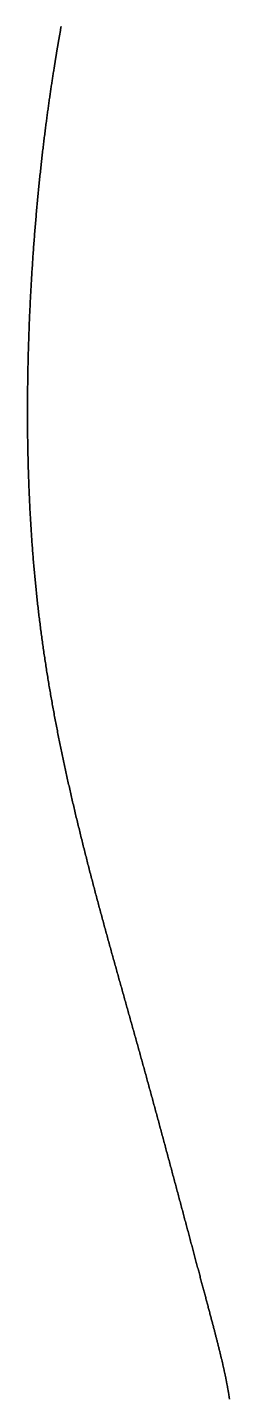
# Model space of a CAD drawing. Header units: inches. Extents: x 130170 to 284068, y 377793 to 804530.
# Drawn here: x 253782.7 to 253795.6, y 737217.3 to 737304.7 of the extents above; entities that cross this region are included whole.
import ezdxf

# ---------------------------------------------------------------- set-up
doc = ezdxf.new("R2010")
doc.units = ezdxf.units.IN
doc.header["$MEASUREMENT"] = 0
doc.layers.add('muni_il', color=7, linetype='Continuous')

msp = doc.modelspace()

# ---------------------------------------------------------------- linework, layer by layer
at = {"layer": 'muni_il'}
for points in [[(253784.874, 737304.79), (253784.865, 737304.735), (253784.855, 737304.68), (253784.845, 737304.625), (253784.835, 737304.569), (253784.826, 737304.513), (253784.816, 737304.457), (253784.806, 737304.4), (253784.796, 737304.343), (253784.786, 737304.286), (253784.776, 737304.228), (253784.766, 737304.17), (253784.755, 737304.112), (253784.745, 737304.053), (253784.735, 737303.994), (253784.725, 737303.935), (253784.714, 737303.875), (253784.704, 737303.815), (253784.694, 737303.754), (253784.684, 737303.693), (253784.673, 737303.632), (253784.663, 737303.57), (253784.652, 737303.508), (253784.641, 737303.446), (253784.631, 737303.383), (253784.62, 737303.32), (253784.61, 737303.256), (253784.599, 737303.192), (253784.588, 737303.128), (253784.577, 737303.063), (253784.567, 737302.998), (253784.556, 737302.932), (253784.545, 737302.866), (253784.534, 737302.8), (253784.523, 737302.733), (253784.512, 737302.666), (253784.501, 737302.598), (253784.49, 737302.53), (253784.479, 737302.462), (253784.468, 737302.393), (253784.457, 737302.323), (253784.446, 737302.254), (253784.435, 737302.183), (253784.423, 737302.113), (253784.412, 737302.042), (253784.401, 737301.97), (253784.39, 737301.898), (253784.378, 737301.826), (253784.367, 737301.753), (253784.356, 737301.68), (253784.344, 737301.606), (253784.333, 737301.532), (253784.321, 737301.458), (253784.31, 737301.382), (253784.299, 737301.307), (253784.287, 737301.231), (253784.276, 737301.155), (253784.264, 737301.078), (253784.252, 737301), (253784.241, 737300.923), (253784.229, 737300.844), (253784.218, 737300.766), (253784.206, 737300.687), (253784.194, 737300.607), (253784.183, 737300.527), (253784.171, 737300.446), (253784.159, 737300.365), (253784.148, 737300.284), (253784.136, 737300.202), (253784.124, 737300.12), (253784.112, 737300.037), (253784.101, 737299.953), (253784.089, 737299.87), (253784.077, 737299.785), (253784.065, 737299.701), (253784.054, 737299.615), (253784.042, 737299.53), (253784.03, 737299.444), (253784.018, 737299.357), (253784.006, 737299.27), (253783.995, 737299.182), (253783.983, 737299.094), (253783.971, 737299.006), (253783.959, 737298.917), (253783.947, 737298.827), (253783.936, 737298.737), (253783.924, 737298.647), (253783.912, 737298.556), (253783.9, 737298.465), (253783.888, 737298.373), (253783.877, 737298.28), (253783.865, 737298.188), (253783.853, 737298.094), (253783.841, 737298.001), (253783.83, 737297.907), (253783.818, 737297.812), (253783.806, 737297.717), (253783.795, 737297.621), (253783.783, 737297.525), (253783.771, 737297.429), (253783.759, 737297.332), (253783.748, 737297.234), (253783.736, 737297.137), (253783.724, 737297.038), (253783.713, 737296.939), (253783.701, 737296.84), (253783.69, 737296.74), (253783.678, 737296.64), (253783.667, 737296.54), (253783.655, 737296.439), (253783.644, 737296.337), (253783.633, 737296.235), (253783.621, 737296.133), (253783.61, 737296.03), (253783.598, 737295.927), (253783.587, 737295.823), (253783.576, 737295.719), (253783.565, 737295.615), (253783.553, 737295.51), (253783.542, 737295.404), (253783.531, 737295.298), (253783.52, 737295.192), (253783.509, 737295.085), (253783.498, 737294.978), (253783.487, 737294.871), (253783.476, 737294.763), (253783.465, 737294.655), (253783.454, 737294.546), (253783.443, 737294.437), (253783.433, 737294.327), (253783.422, 737294.217), (253783.411, 737294.107), (253783.401, 737293.996), (253783.39, 737293.885), (253783.38, 737293.774), (253783.369, 737293.662), (253783.359, 737293.55), (253783.348, 737293.437), (253783.338, 737293.324), (253783.328, 737293.211), (253783.318, 737293.097), (253783.308, 737292.983), (253783.298, 737292.869), (253783.287, 737292.754), (253783.278, 737292.639), (253783.268, 737292.524), (253783.258, 737292.408), (253783.248, 737292.292), (253783.238, 737292.175), (253783.229, 737292.059), (253783.219, 737291.942), (253783.21, 737291.824), (253783.2, 737291.707), (253783.191, 737291.588), (253783.182, 737291.47), (253783.173, 737291.352), (253783.163, 737291.233), (253783.154, 737291.114), (253783.145, 737290.994), (253783.136, 737290.874), (253783.128, 737290.754), (253783.119, 737290.634), (253783.11, 737290.513), (253783.102, 737290.393), (253783.093, 737290.271), (253783.085, 737290.15), (253783.076, 737290.028), (253783.068, 737289.907), (253783.06, 737289.785), (253783.052, 737289.662), (253783.044, 737289.54), (253783.036, 737289.417), (253783.028, 737289.294), (253783.02, 737289.171), (253783.013, 737289.047), (253783.005, 737288.924), (253782.998, 737288.8), (253782.99, 737288.676), (253782.983, 737288.552), (253782.976, 737288.427), (253782.969, 737288.303), (253782.962, 737288.178), (253782.955, 737288.053), (253782.948, 737287.928), (253782.941, 737287.803), (253782.934, 737287.677), (253782.928, 737287.552), (253782.922, 737287.426), (253782.915, 737287.3), (253782.909, 737287.174), (253782.903, 737287.048), (253782.897, 737286.922), (253782.891, 737286.795), (253782.885, 737286.669), (253782.879, 737286.542), (253782.874, 737286.416), (253782.868, 737286.289), (253782.863, 737286.162), (253782.857, 737286.035), (253782.852, 737285.908), (253782.847, 737285.781), (253782.842, 737285.654), (253782.837, 737285.527), (253782.833, 737285.399), (253782.828, 737285.272), (253782.823, 737285.144), (253782.819, 737285.017), (253782.815, 737284.889), (253782.811, 737284.762), (253782.806, 737284.634), (253782.802, 737284.507), (253782.799, 737284.379), (253782.795, 737284.251), (253782.791, 737284.124), (253782.788, 737283.996), (253782.784, 737283.868), (253782.781, 737283.74), (253782.778, 737283.613), (253782.775, 737283.485), (253782.772, 737283.357), (253782.769, 737283.23), (253782.766, 737283.102), (253782.763, 737282.974), (253782.761, 737282.847), (253782.759, 737282.719), (253782.756, 737282.592), (253782.754, 737282.464), (253782.752, 737282.337), (253782.75, 737282.209), (253782.748, 737282.082), (253782.747, 737281.955), (253782.745, 737281.827), (253782.744, 737281.7), (253782.742, 737281.573), (253782.741, 737281.446), (253782.74, 737281.319), (253782.739, 737281.193), (253782.738, 737281.066), (253782.738, 737280.939), (253782.737, 737280.813), (253782.736, 737280.686), (253782.736, 737280.56), (253782.736, 737280.434), (253782.736, 737280.307), (253782.736, 737280.181), (253782.736, 737280.056), (253782.736, 737279.93), (253782.736, 737279.804), (253782.737, 737279.679), (253782.737, 737279.553), (253782.738, 737279.428), (253782.739, 737279.303), (253782.74, 737279.178), (253782.741, 737279.053), (253782.742, 737278.928), (253782.743, 737278.804), (253782.745, 737278.679), (253782.746, 737278.555), (253782.748, 737278.431), (253782.75, 737278.307), (253782.752, 737278.183), (253782.754, 737278.06), (253782.756, 737277.936), (253782.758, 737277.813), (253782.761, 737277.69), (253782.763, 737277.567), (253782.766, 737277.444), (253782.769, 737277.322), (253782.771, 737277.199), (253782.774, 737277.077), (253782.778, 737276.955), (253782.781, 737276.833), (253782.784, 737276.712), (253782.788, 737276.59), (253782.791, 737276.469), (253782.795, 737276.348), (253782.799, 737276.227), (253782.803, 737276.106), (253782.806, 737275.986), (253782.811, 737275.865), (253782.815, 737275.745), (253782.819, 737275.625), (253782.824, 737275.506), (253782.829, 737275.386), (253782.833, 737275.267), (253782.838, 737275.148), (253782.843, 737275.029), (253782.848, 737274.911), (253782.853, 737274.792), (253782.859, 737274.674), (253782.864, 737274.556), (253782.87, 737274.438), (253782.875, 737274.32), (253782.881, 737274.203), (253782.887, 737274.086), (253782.893, 737273.969), (253782.899, 737273.852), (253782.906, 737273.736), (253782.912, 737273.619), (253782.918, 737273.503), (253782.925, 737273.387), (253782.932, 737273.272), (253782.938, 737273.156), (253782.945, 737273.041), (253782.952, 737272.926), (253782.96, 737272.811), (253782.967, 737272.696), (253782.974, 737272.582), (253782.982, 737272.468), (253782.989, 737272.354), (253782.997, 737272.24), (253783.005, 737272.127), (253783.013, 737272.013), (253783.021, 737271.9), (253783.029, 737271.787), (253783.037, 737271.675), (253783.045, 737271.562), (253783.054, 737271.45), (253783.062, 737271.338), (253783.071, 737271.226), (253783.08, 737271.114), (253783.089, 737271.003), (253783.098, 737270.892), (253783.107, 737270.781), (253783.116, 737270.67), (253783.126, 737270.559), (253783.135, 737270.449), (253783.145, 737270.338), (253783.154, 737270.228), (253783.164, 737270.118), (253783.174, 737270.009), (253783.184, 737269.899), (253783.194, 737269.79), (253783.204, 737269.681), (253783.214, 737269.572), (253783.225, 737269.463), (253783.235, 737269.355), (253783.246, 737269.246), (253783.257, 737269.138), (253783.267, 737269.03), (253783.278, 737268.922), (253783.289, 737268.815), (253783.3, 737268.707), (253783.312, 737268.6), (253783.323, 737268.492), (253783.334, 737268.386), (253783.346, 737268.279), (253783.358, 737268.172), (253783.37, 737268.066), (253783.381, 737267.959), (253783.393, 737267.853), (253783.405, 737267.747), (253783.418, 737267.641), (253783.43, 737267.535), (253783.442, 737267.43), (253783.455, 737267.324), (253783.467, 737267.219), (253783.48, 737267.114), (253783.493, 737267.009), (253783.506, 737266.904), (253783.519, 737266.799), (253783.532, 737266.695), (253783.545, 737266.59), (253783.558, 737266.486), (253783.572, 737266.382), (253783.585, 737266.278), (253783.599, 737266.174), (253783.612, 737266.07), (253783.626, 737265.966), (253783.64, 737265.862), (253783.654, 737265.759), (253783.668, 737265.656), (253783.683, 737265.552), (253783.697, 737265.449), (253783.711, 737265.346), (253783.726, 737265.243), (253783.74, 737265.14), (253783.755, 737265.037), (253783.77, 737264.935), (253783.785, 737264.832), (253783.8, 737264.73), (253783.815, 737264.627), (253783.83, 737264.525), (253783.845, 737264.423), (253783.861, 737264.32), (253783.876, 737264.218), (253783.892, 737264.116), (253783.908, 737264.014), (253783.923, 737263.912), (253783.939, 737263.811), (253783.955, 737263.709), (253783.972, 737263.607), (253783.988, 737263.506), (253784.004, 737263.404), (253784.02, 737263.303), (253784.037, 737263.201), (253784.054, 737263.1), (253784.07, 737262.998), (253784.087, 737262.897), (253784.104, 737262.796), (253784.121, 737262.695), (253784.138, 737262.594), (253784.155, 737262.492), (253784.172, 737262.391), (253784.19, 737262.29), (253784.207, 737262.189), (253784.225, 737262.089), (253784.242, 737261.988), (253784.26, 737261.887), (253784.278, 737261.786), (253784.296, 737261.685), (253784.314, 737261.584), (253784.332, 737261.484), (253784.351, 737261.383), (253784.369, 737261.282), (253784.387, 737261.182), (253784.406, 737261.081), (253784.424, 737260.98), (253784.443, 737260.879), (253784.462, 737260.779), (253784.481, 737260.678), (253784.5, 737260.578), (253784.519, 737260.477), (253784.538, 737260.377), (253784.557, 737260.276), (253784.577, 737260.176), (253784.596, 737260.075), (253784.616, 737259.975), (253784.635, 737259.874), (253784.655, 737259.773), (253784.675, 737259.673), (253784.695, 737259.573), (253784.715, 737259.472), (253784.735, 737259.372), (253784.755, 737259.271), (253784.775, 737259.171), (253784.796, 737259.07), (253784.816, 737258.97), (253784.837, 737258.869), (253784.857, 737258.769), (253784.878, 737258.668), (253784.899, 737258.568), (253784.92, 737258.467), (253784.941, 737258.367), (253784.962, 737258.266), (253784.983, 737258.166), (253785.004, 737258.065), (253785.025, 737257.965), (253785.047, 737257.864), (253785.068, 737257.764), (253785.09, 737257.663), (253785.111, 737257.563), (253785.133, 737257.462), (253785.155, 737257.362), (253785.177, 737257.261), (253785.199, 737257.161), (253785.221, 737257.06), (253785.243, 737256.96), (253785.265, 737256.859), (253785.287, 737256.759), (253785.31, 737256.658), (253785.332, 737256.558), (253785.355, 737256.457), (253785.377, 737256.357), (253785.4, 737256.256), (253785.423, 737256.156), (253785.445, 737256.055), (253785.468, 737255.955), (253785.491, 737255.854), (253785.514, 737255.754), (253785.537, 737255.653), (253785.56, 737255.553), (253785.584, 737255.452), (253785.607, 737255.352), (253785.63, 737255.251), (253785.654, 737255.151), (253785.677, 737255.05), (253785.701, 737254.95), (253785.724, 737254.85), (253785.748, 737254.749), (253785.772, 737254.649), (253785.796, 737254.548), (253785.82, 737254.448), (253785.843, 737254.348), (253785.867, 737254.248), (253785.891, 737254.147), (253785.916, 737254.047), (253785.94, 737253.947), (253785.964, 737253.847), (253785.988, 737253.747), (253786.013, 737253.647), (253786.037, 737253.546), (253786.061, 737253.446), (253786.086, 737253.346), (253786.11, 737253.246), (253786.135, 737253.146), (253786.16, 737253.046), (253786.184, 737252.947), (253786.209, 737252.847), (253786.234, 737252.747), (253786.259, 737252.647), (253786.284, 737252.548), (253786.308, 737252.448), (253786.333, 737252.348), (253786.358, 737252.249), (253786.383, 737252.149), (253786.408, 737252.05), (253786.434, 737251.95), (253786.459, 737251.851), (253786.484, 737251.752), (253786.509, 737251.652), (253786.535, 737251.553), (253786.56, 737251.454), (253786.585, 737251.355), (253786.611, 737251.256), (253786.636, 737251.157), (253786.662, 737251.058), (253786.687, 737250.959), (253786.712, 737250.861), (253786.738, 737250.762), (253786.764, 737250.664), (253786.789, 737250.565), (253786.815, 737250.466), (253786.84, 737250.368), (253786.866, 737250.27), (253786.892, 737250.172), (253786.918, 737250.074), (253786.943, 737249.975), (253786.969, 737249.877), (253786.995, 737249.78), (253787.021, 737249.682), (253787.046, 737249.584), (253787.072, 737249.486), (253787.098, 737249.389), (253787.124, 737249.291), (253787.15, 737249.194), (253787.176, 737249.097), (253787.202, 737249), (253787.228, 737248.902), (253787.254, 737248.805), (253787.28, 737248.708), (253787.306, 737248.612), (253787.332, 737248.515), (253787.357, 737248.418), (253787.384, 737248.322), (253787.409, 737248.225), (253787.436, 737248.129), (253787.462, 737248.033), (253787.488, 737247.936), (253787.514, 737247.84), (253787.54, 737247.744), (253787.566, 737247.648), (253787.592, 737247.553), (253787.618, 737247.457), (253787.644, 737247.361), (253787.67, 737247.266), (253787.696, 737247.17), (253787.722, 737247.075), (253787.748, 737246.98), (253787.774, 737246.885), (253787.8, 737246.79), (253787.826, 737246.695), (253787.852, 737246.6), (253787.878, 737246.506), (253787.904, 737246.411), (253787.93, 737246.316), (253787.956, 737246.222), (253787.982, 737246.128), (253788.008, 737246.033), (253788.034, 737245.939), (253788.06, 737245.845), (253788.086, 737245.751), (253788.112, 737245.658), (253788.138, 737245.564), (253788.164, 737245.47), (253788.19, 737245.376), (253788.216, 737245.283), (253788.242, 737245.19), (253788.268, 737245.096), (253788.294, 737245.003), (253788.32, 737244.91), (253788.346, 737244.817), (253788.372, 737244.724), (253788.398, 737244.631), (253788.423, 737244.538), (253788.449, 737244.446), (253788.475, 737244.353), (253788.501, 737244.261), (253788.527, 737244.168), (253788.553, 737244.076), (253788.578, 737243.983), (253788.604, 737243.891), (253788.63, 737243.799), (253788.656, 737243.707), (253788.681, 737243.615), (253788.707, 737243.523), (253788.733, 737243.431), (253788.758, 737243.339), (253788.784, 737243.247), (253788.81, 737243.156), (253788.835, 737243.064), (253788.861, 737242.972), (253788.887, 737242.881), (253788.912, 737242.789), (253788.938, 737242.698), (253788.963, 737242.607), (253788.989, 737242.515), (253789.015, 737242.424), (253789.04, 737242.333), (253789.066, 737242.241), (253789.091, 737242.15), (253789.117, 737242.059), (253789.142, 737241.968), (253789.168, 737241.877), (253789.193, 737241.786), (253789.219, 737241.695), (253789.244, 737241.604), (253789.27, 737241.513), (253789.295, 737241.422), (253789.32, 737241.331), (253789.346, 737241.24), (253789.371, 737241.149), (253789.396, 737241.058), (253789.422, 737240.968), (253789.447, 737240.877), (253789.473, 737240.786), (253789.498, 737240.695), (253789.523, 737240.604), (253789.549, 737240.513), (253789.574, 737240.423), (253789.599, 737240.332), (253789.625, 737240.241), (253789.65, 737240.15), (253789.675, 737240.059), (253789.7, 737239.968), (253789.726, 737239.877), (253789.751, 737239.787), (253789.776, 737239.696), (253789.801, 737239.605), (253789.827, 737239.514), (253789.852, 737239.423), (253789.877, 737239.332), (253789.902, 737239.241), (253789.927, 737239.15), (253789.953, 737239.059), (253789.978, 737238.968), (253790.003, 737238.877), (253790.028, 737238.786), (253790.053, 737238.694), (253790.079, 737238.603), (253790.104, 737238.512), (253790.129, 737238.42), (253790.154, 737238.329), (253790.179, 737238.238), (253790.204, 737238.146), (253790.23, 737238.055), (253790.255, 737237.963), (253790.28, 737237.872), (253790.305, 737237.78), (253790.33, 737237.688), (253790.355, 737237.597), (253790.381, 737237.505), (253790.406, 737237.413), (253790.431, 737237.321), (253790.456, 737237.229), (253790.481, 737237.137), (253790.506, 737237.045), (253790.532, 737236.953), (253790.557, 737236.861), (253790.582, 737236.769), (253790.607, 737236.676), (253790.632, 737236.584), (253790.658, 737236.492), (253790.683, 737236.399), (253790.708, 737236.307), (253790.733, 737236.214), (253790.758, 737236.121), (253790.783, 737236.029), (253790.809, 737235.936), (253790.834, 737235.843), (253790.859, 737235.75), (253790.884, 737235.657), (253790.909, 737235.564), (253790.935, 737235.471), (253790.96, 737235.378), (253790.985, 737235.285), (253791.01, 737235.192), (253791.035, 737235.099), (253791.061, 737235.005), (253791.086, 737234.912), (253791.111, 737234.819), (253791.136, 737234.725), (253791.161, 737234.632), (253791.187, 737234.538), (253791.212, 737234.445), (253791.237, 737234.351), (253791.262, 737234.257), (253791.287, 737234.164), (253791.313, 737234.07), (253791.338, 737233.976), (253791.363, 737233.882), (253791.388, 737233.788), (253791.414, 737233.694), (253791.439, 737233.601), (253791.464, 737233.507), (253791.489, 737233.413), (253791.515, 737233.319), (253791.54, 737233.225), (253791.565, 737233.131), (253791.59, 737233.037), (253791.615, 737232.943), (253791.641, 737232.849), (253791.666, 737232.755), (253791.691, 737232.66), (253791.716, 737232.567), (253791.741, 737232.472), (253791.766, 737232.378), (253791.791, 737232.284), (253791.817, 737232.19), (253791.842, 737232.096), (253791.867, 737232.002), (253791.892, 737231.909), (253791.917, 737231.815), (253791.942, 737231.721), (253791.967, 737231.627), (253791.992, 737231.533), (253792.017, 737231.439), (253792.042, 737231.345), (253792.067, 737231.252), (253792.092, 737231.158), (253792.117, 737231.065), (253792.142, 737230.971), (253792.167, 737230.878), (253792.192, 737230.784), (253792.217, 737230.691), (253792.242, 737230.598), (253792.267, 737230.505), (253792.291, 737230.412), (253792.316, 737230.319), (253792.341, 737230.226), (253792.366, 737230.133), (253792.39, 737230.041), (253792.415, 737229.948), (253792.44, 737229.856), (253792.464, 737229.763), (253792.489, 737229.671), (253792.513, 737229.579), (253792.538, 737229.487), (253792.562, 737229.396), (253792.587, 737229.304), (253792.611, 737229.213), (253792.635, 737229.121), (253792.66, 737229.03), (253792.684, 737228.939), (253792.708, 737228.848), (253792.732, 737228.758), (253792.756, 737228.667), (253792.781, 737228.577), (253792.805, 737228.487), (253792.828, 737228.397), (253792.852, 737228.307), (253792.876, 737228.217), (253792.9, 737228.128), (253792.924, 737228.039), (253792.948, 737227.95), (253792.971, 737227.861), (253792.995, 737227.773), (253793.018, 737227.685), (253793.042, 737227.597), (253793.065, 737227.509), (253793.089, 737227.422), (253793.112, 737227.334), (253793.135, 737227.247), (253793.158, 737227.161), (253793.181, 737227.074), (253793.204, 737226.988), (253793.227, 737226.902), (253793.25, 737226.816), (253793.273, 737226.731), (253793.296, 737226.646), (253793.318, 737226.561), (253793.341, 737226.476), (253793.363, 737226.392), (253793.386, 737226.308), (253793.408, 737226.225), (253793.43, 737226.141), (253793.452, 737226.058), (253793.474, 737225.976), (253793.496, 737225.893), (253793.518, 737225.811), (253793.54, 737225.729), (253793.562, 737225.648), (253793.584, 737225.567), (253793.605, 737225.486), (253793.627, 737225.406), (253793.648, 737225.326), (253793.669, 737225.246), (253793.69, 737225.167), (253793.711, 737225.088), (253793.732, 737225.009), (253793.753, 737224.931), (253793.774, 737224.853), (253793.795, 737224.776), (253793.815, 737224.699), (253793.836, 737224.622), (253793.856, 737224.546), (253793.876, 737224.47), (253793.896, 737224.394), (253793.917, 737224.319), (253793.936, 737224.244), (253793.956, 737224.17), (253793.976, 737224.096), (253793.996, 737224.022), (253794.015, 737223.949), (253794.035, 737223.876), (253794.054, 737223.804), (253794.073, 737223.731), (253794.092, 737223.66), (253794.111, 737223.589), (253794.13, 737223.518), (253794.148, 737223.447), (253794.167, 737223.377), (253794.185, 737223.308), (253794.204, 737223.239), (253794.222, 737223.17), (253794.24, 737223.101), (253794.258, 737223.033), (253794.276, 737222.966), (253794.294, 737222.899), (253794.311, 737222.832), (253794.329, 737222.766), (253794.346, 737222.7), (253794.364, 737222.635), (253794.381, 737222.569), (253794.398, 737222.505), (253794.415, 737222.441), (253794.431, 737222.377), (253794.448, 737222.314), (253794.465, 737222.251), (253794.481, 737222.188), (253794.497, 737222.126), (253794.513, 737222.064), (253794.529, 737222.003), (253794.545, 737221.942), (253794.561, 737221.882), (253794.577, 737221.822), (253794.592, 737221.762), (253794.607, 737221.703), (253794.623, 737221.644), (253794.638, 737221.585), (253794.653, 737221.527), (253794.668, 737221.47), (253794.683, 737221.412), (253794.697, 737221.356), (253794.712, 737221.299), (253794.726, 737221.243), (253794.74, 737221.188), (253794.754, 737221.132), (253794.769, 737221.077), (253794.782, 737221.023), (253794.796, 737220.969), (253794.81, 737220.915), (253794.823, 737220.862), (253794.837, 737220.809), (253794.85, 737220.756), (253794.863, 737220.704), (253794.876, 737220.652), (253794.889, 737220.601), (253794.902, 737220.549), (253794.914, 737220.499), (253794.927, 737220.448), (253794.939, 737220.398), (253794.952, 737220.348), (253794.964, 737220.299), (253794.976, 737220.25), (253794.988, 737220.201), (253795, 737220.153), (253795.011, 737220.105), (253795.023, 737220.057), (253795.034, 737220.009), (253795.046, 737219.962), (253795.057, 737219.915), (253795.068, 737219.869), (253795.079, 737219.823), (253795.09, 737219.777), (253795.101, 737219.731), (253795.111, 737219.686), (253795.122, 737219.641), (253795.132, 737219.596), (253795.143, 737219.551), (253795.153, 737219.507), (253795.163, 737219.463), (253795.173, 737219.42), (253795.183, 737219.376), (253795.193, 737219.333), (253795.202, 737219.29), (253795.212, 737219.247), (253795.222, 737219.205), (253795.231, 737219.162), (253795.24, 737219.12), (253795.249, 737219.079), (253795.258, 737219.037), (253795.267, 737218.996), (253795.276, 737218.954), (253795.285, 737218.913), (253795.294, 737218.873), (253795.302, 737218.832), (253795.311, 737218.792), (253795.319, 737218.751), (253795.328, 737218.711), (253795.336, 737218.671), (253795.344, 737218.632), (253795.352, 737218.592), (253795.36, 737218.552), (253795.368, 737218.513), (253795.376, 737218.474), (253795.384, 737218.435), (253795.391, 737218.396), (253795.399, 737218.357), (253795.406, 737218.318), (253795.414, 737218.28), (253795.421, 737218.241), (253795.428, 737218.203), (253795.436, 737218.165), (253795.443, 737218.126), (253795.45, 737218.088), (253795.457, 737218.05), (253795.464, 737218.012), (253795.47, 737217.974), (253795.477, 737217.936), (253795.484, 737217.898), (253795.49, 737217.86), (253795.497, 737217.822), (253795.503, 737217.784), (253795.51, 737217.747), (253795.516, 737217.709), (253795.522, 737217.671), (253795.529, 737217.633), (253795.535, 737217.596), (253795.541, 737217.558), (253795.547, 737217.52), (253795.553, 737217.482), (253795.559, 737217.444), (253795.565, 737217.406), (253795.571, 737217.368), (253795.577, 737217.33), (253795.583, 737217.292), (253795.588, 737217.254)], [(253795.588, 737217.254), (253795.583, 737217.292), (253795.577, 737217.33), (253795.571, 737217.368), (253795.565, 737217.406), (253795.559, 737217.444), (253795.553, 737217.482), (253795.547, 737217.52), (253795.541, 737217.558), (253795.535, 737217.596), (253795.529, 737217.633), (253795.522, 737217.671), (253795.516, 737217.709), (253795.51, 737217.747), (253795.503, 737217.784), (253795.497, 737217.822), (253795.49, 737217.86), (253795.484, 737217.898), (253795.477, 737217.936), (253795.47, 737217.974), (253795.464, 737218.012), (253795.457, 737218.05), (253795.45, 737218.088), (253795.443, 737218.126), (253795.436, 737218.165), (253795.428, 737218.203), (253795.421, 737218.241), (253795.414, 737218.28), (253795.406, 737218.318), (253795.399, 737218.357), (253795.391, 737218.396), (253795.384, 737218.435), (253795.376, 737218.474), (253795.368, 737218.513), (253795.36, 737218.552), (253795.352, 737218.592), (253795.344, 737218.632), (253795.336, 737218.671), (253795.328, 737218.711), (253795.319, 737218.751), (253795.311, 737218.792), (253795.302, 737218.832), (253795.294, 737218.873), (253795.285, 737218.913), (253795.276, 737218.954), (253795.267, 737218.996), (253795.258, 737219.037), (253795.249, 737219.079), (253795.24, 737219.12), (253795.231, 737219.162), (253795.222, 737219.205), (253795.212, 737219.247), (253795.202, 737219.29), (253795.193, 737219.333), (253795.183, 737219.376), (253795.173, 737219.42), (253795.163, 737219.463), (253795.153, 737219.507), (253795.143, 737219.551), (253795.132, 737219.596), (253795.122, 737219.641), (253795.111, 737219.686), (253795.101, 737219.731), (253795.09, 737219.777), (253795.079, 737219.823), (253795.068, 737219.869), (253795.057, 737219.915), (253795.046, 737219.962), (253795.034, 737220.009), (253795.023, 737220.057), (253795.011, 737220.105), (253795, 737220.153), (253794.988, 737220.201), (253794.976, 737220.25), (253794.964, 737220.299), (253794.952, 737220.348), (253794.939, 737220.398), (253794.927, 737220.448), (253794.914, 737220.499), (253794.902, 737220.549), (253794.889, 737220.601), (253794.876, 737220.652), (253794.863, 737220.704), (253794.85, 737220.756), (253794.837, 737220.809), (253794.823, 737220.862), (253794.81, 737220.915), (253794.796, 737220.969), (253794.782, 737221.023), (253794.769, 737221.077), (253794.754, 737221.132), (253794.74, 737221.188), (253794.726, 737221.243), (253794.712, 737221.299), (253794.697, 737221.356), (253794.683, 737221.412), (253794.668, 737221.47), (253794.653, 737221.527), (253794.638, 737221.585), (253794.623, 737221.644), (253794.607, 737221.703), (253794.592, 737221.762), (253794.577, 737221.822), (253794.561, 737221.882), (253794.545, 737221.942), (253794.529, 737222.003), (253794.513, 737222.064), (253794.497, 737222.126), (253794.481, 737222.188), (253794.465, 737222.251), (253794.448, 737222.314), (253794.431, 737222.377), (253794.415, 737222.441), (253794.398, 737222.505), (253794.381, 737222.569), (253794.364, 737222.635), (253794.346, 737222.7), (253794.329, 737222.766), (253794.311, 737222.832), (253794.294, 737222.899), (253794.276, 737222.966), (253794.258, 737223.033), (253794.24, 737223.101), (253794.222, 737223.17), (253794.204, 737223.239), (253794.185, 737223.308), (253794.167, 737223.377), (253794.148, 737223.447), (253794.13, 737223.518), (253794.111, 737223.589), (253794.092, 737223.66), (253794.073, 737223.731), (253794.054, 737223.804), (253794.035, 737223.876), (253794.015, 737223.949), (253793.996, 737224.022), (253793.976, 737224.096), (253793.956, 737224.17), (253793.936, 737224.244), (253793.917, 737224.319), (253793.896, 737224.394), (253793.876, 737224.47), (253793.856, 737224.546), (253793.836, 737224.622), (253793.815, 737224.699), (253793.795, 737224.776), (253793.774, 737224.853), (253793.753, 737224.931), (253793.732, 737225.009), (253793.711, 737225.088), (253793.69, 737225.167), (253793.669, 737225.246), (253793.648, 737225.326), (253793.627, 737225.406), (253793.605, 737225.486), (253793.584, 737225.567), (253793.562, 737225.648), (253793.54, 737225.729), (253793.518, 737225.811), (253793.496, 737225.893), (253793.474, 737225.976), (253793.452, 737226.058), (253793.43, 737226.141), (253793.408, 737226.225), (253793.386, 737226.308), (253793.363, 737226.392), (253793.341, 737226.476), (253793.318, 737226.561), (253793.296, 737226.646), (253793.273, 737226.731), (253793.25, 737226.816), (253793.227, 737226.902), (253793.204, 737226.988), (253793.181, 737227.074), (253793.158, 737227.161), (253793.135, 737227.247), (253793.112, 737227.334), (253793.089, 737227.422), (253793.065, 737227.509), (253793.042, 737227.597), (253793.018, 737227.685), (253792.995, 737227.773), (253792.971, 737227.861), (253792.948, 737227.95), (253792.924, 737228.039), (253792.9, 737228.128), (253792.876, 737228.217), (253792.852, 737228.307), (253792.828, 737228.397), (253792.805, 737228.487), (253792.781, 737228.577), (253792.756, 737228.667), (253792.732, 737228.758), (253792.708, 737228.848), (253792.684, 737228.939), (253792.66, 737229.03), (253792.635, 737229.121), (253792.611, 737229.213), (253792.587, 737229.304), (253792.562, 737229.396), (253792.538, 737229.487), (253792.513, 737229.579), (253792.489, 737229.671), (253792.464, 737229.763), (253792.44, 737229.856), (253792.415, 737229.948), (253792.39, 737230.041), (253792.366, 737230.133), (253792.341, 737230.226), (253792.316, 737230.319), (253792.291, 737230.412), (253792.267, 737230.505), (253792.242, 737230.598), (253792.217, 737230.691), (253792.192, 737230.784), (253792.167, 737230.878), (253792.142, 737230.971), (253792.117, 737231.065), (253792.092, 737231.158), (253792.067, 737231.252), (253792.042, 737231.345), (253792.017, 737231.439), (253791.992, 737231.533), (253791.967, 737231.627), (253791.942, 737231.721), (253791.917, 737231.815), (253791.892, 737231.909), (253791.867, 737232.002), (253791.842, 737232.096), (253791.817, 737232.19), (253791.791, 737232.284), (253791.766, 737232.378), (253791.741, 737232.472), (253791.716, 737232.567), (253791.691, 737232.66), (253791.666, 737232.755), (253791.641, 737232.849), (253791.615, 737232.943), (253791.59, 737233.037), (253791.565, 737233.131), (253791.54, 737233.225), (253791.515, 737233.319), (253791.489, 737233.413), (253791.464, 737233.507), (253791.439, 737233.601), (253791.414, 737233.694), (253791.388, 737233.788), (253791.363, 737233.882), (253791.338, 737233.976), (253791.313, 737234.07), (253791.287, 737234.164), (253791.262, 737234.257), (253791.237, 737234.351), (253791.212, 737234.445), (253791.187, 737234.538), (253791.161, 737234.632), (253791.136, 737234.725), (253791.111, 737234.819), (253791.086, 737234.912), (253791.061, 737235.005), (253791.035, 737235.099), (253791.01, 737235.192), (253790.985, 737235.285), (253790.96, 737235.378), (253790.935, 737235.471), (253790.909, 737235.564), (253790.884, 737235.657), (253790.859, 737235.75), (253790.834, 737235.843), (253790.809, 737235.936), (253790.783, 737236.029), (253790.758, 737236.121), (253790.733, 737236.214), (253790.708, 737236.307), (253790.683, 737236.399), (253790.658, 737236.492), (253790.632, 737236.584), (253790.607, 737236.676), (253790.582, 737236.769), (253790.557, 737236.861), (253790.532, 737236.953), (253790.506, 737237.045), (253790.481, 737237.137), (253790.456, 737237.229), (253790.431, 737237.321), (253790.406, 737237.413), (253790.381, 737237.505), (253790.355, 737237.597), (253790.33, 737237.688), (253790.305, 737237.78), (253790.28, 737237.872), (253790.255, 737237.963), (253790.23, 737238.055), (253790.204, 737238.146), (253790.179, 737238.238), (253790.154, 737238.329), (253790.129, 737238.42), (253790.104, 737238.512), (253790.079, 737238.603), (253790.053, 737238.694), (253790.028, 737238.786), (253790.003, 737238.877), (253789.978, 737238.968), (253789.953, 737239.059), (253789.927, 737239.15), (253789.902, 737239.241), (253789.877, 737239.332), (253789.852, 737239.423), (253789.827, 737239.514), (253789.801, 737239.605), (253789.776, 737239.696), (253789.751, 737239.787), (253789.726, 737239.877), (253789.7, 737239.968), (253789.675, 737240.059), (253789.65, 737240.15), (253789.625, 737240.241), (253789.599, 737240.332), (253789.574, 737240.423), (253789.549, 737240.513), (253789.523, 737240.604), (253789.498, 737240.695), (253789.473, 737240.786), (253789.447, 737240.877), (253789.422, 737240.968), (253789.396, 737241.058), (253789.371, 737241.149), (253789.346, 737241.24), (253789.32, 737241.331), (253789.295, 737241.422), (253789.27, 737241.513), (253789.244, 737241.604), (253789.219, 737241.695), (253789.193, 737241.786), (253789.168, 737241.877), (253789.142, 737241.968), (253789.117, 737242.059), (253789.091, 737242.15), (253789.066, 737242.241), (253789.04, 737242.333), (253789.015, 737242.424), (253788.989, 737242.515), (253788.963, 737242.607), (253788.938, 737242.698), (253788.912, 737242.789), (253788.887, 737242.881), (253788.861, 737242.972), (253788.835, 737243.064), (253788.81, 737243.156), (253788.784, 737243.247), (253788.758, 737243.339), (253788.733, 737243.431), (253788.707, 737243.523), (253788.681, 737243.615), (253788.656, 737243.707), (253788.63, 737243.799), (253788.604, 737243.891), (253788.578, 737243.983), (253788.553, 737244.076), (253788.527, 737244.168), (253788.501, 737244.261), (253788.475, 737244.353), (253788.449, 737244.446), (253788.423, 737244.538), (253788.398, 737244.631), (253788.372, 737244.724), (253788.346, 737244.817), (253788.32, 737244.91), (253788.294, 737245.003), (253788.268, 737245.096), (253788.242, 737245.19), (253788.216, 737245.283), (253788.19, 737245.376), (253788.164, 737245.47), (253788.138, 737245.564), (253788.112, 737245.658), (253788.086, 737245.751), (253788.06, 737245.845), (253788.034, 737245.939), (253788.008, 737246.033), (253787.982, 737246.128), (253787.956, 737246.222), (253787.93, 737246.316), (253787.904, 737246.411), (253787.878, 737246.506), (253787.852, 737246.6), (253787.826, 737246.695), (253787.8, 737246.79), (253787.774, 737246.885), (253787.748, 737246.98), (253787.722, 737247.075), (253787.696, 737247.17), (253787.67, 737247.266), (253787.644, 737247.361), (253787.618, 737247.457), (253787.592, 737247.553), (253787.566, 737247.648), (253787.54, 737247.744), (253787.514, 737247.84), (253787.488, 737247.936), (253787.462, 737248.033), (253787.436, 737248.129), (253787.409, 737248.225), (253787.384, 737248.322), (253787.357, 737248.418), (253787.332, 737248.515), (253787.306, 737248.612), (253787.28, 737248.708), (253787.254, 737248.805), (253787.228, 737248.902), (253787.202, 737249), (253787.176, 737249.097), (253787.15, 737249.194), (253787.124, 737249.291), (253787.098, 737249.389), (253787.072, 737249.486), (253787.046, 737249.584), (253787.021, 737249.682), (253786.995, 737249.78), (253786.969, 737249.877), (253786.943, 737249.975), (253786.918, 737250.074), (253786.892, 737250.172), (253786.866, 737250.27), (253786.84, 737250.368), (253786.815, 737250.466), (253786.789, 737250.565), (253786.764, 737250.664), (253786.738, 737250.762), (253786.712, 737250.861), (253786.687, 737250.959), (253786.662, 737251.058), (253786.636, 737251.157), (253786.611, 737251.256), (253786.585, 737251.355), (253786.56, 737251.454), (253786.535, 737251.553), (253786.509, 737251.652), (253786.484, 737251.752), (253786.459, 737251.851), (253786.434, 737251.95), (253786.408, 737252.05), (253786.383, 737252.149), (253786.358, 737252.249), (253786.333, 737252.348), (253786.308, 737252.448), (253786.284, 737252.548), (253786.259, 737252.647), (253786.234, 737252.747), (253786.209, 737252.847), (253786.184, 737252.947), (253786.16, 737253.046), (253786.135, 737253.146), (253786.11, 737253.246), (253786.086, 737253.346), (253786.061, 737253.446), (253786.037, 737253.546), (253786.013, 737253.647), (253785.988, 737253.747), (253785.964, 737253.847), (253785.94, 737253.947), (253785.916, 737254.047), (253785.891, 737254.147), (253785.867, 737254.248), (253785.843, 737254.348), (253785.82, 737254.448), (253785.796, 737254.548), (253785.772, 737254.649), (253785.748, 737254.749), (253785.724, 737254.85), (253785.701, 737254.95), (253785.677, 737255.05), (253785.654, 737255.151), (253785.63, 737255.251), (253785.607, 737255.352), (253785.584, 737255.452), (253785.56, 737255.553), (253785.537, 737255.653), (253785.514, 737255.754), (253785.491, 737255.854), (253785.468, 737255.955), (253785.445, 737256.055), (253785.423, 737256.156), (253785.4, 737256.256), (253785.377, 737256.357), (253785.355, 737256.457), (253785.332, 737256.558), (253785.31, 737256.658), (253785.287, 737256.759), (253785.265, 737256.859), (253785.243, 737256.96), (253785.221, 737257.06), (253785.199, 737257.161), (253785.177, 737257.261), (253785.155, 737257.362), (253785.133, 737257.462), (253785.111, 737257.563), (253785.09, 737257.663), (253785.068, 737257.764), (253785.047, 737257.864), (253785.025, 737257.965), (253785.004, 737258.065), (253784.983, 737258.166), (253784.962, 737258.266), (253784.941, 737258.367), (253784.92, 737258.467), (253784.899, 737258.568), (253784.878, 737258.668), (253784.857, 737258.769), (253784.837, 737258.869), (253784.816, 737258.97), (253784.796, 737259.07), (253784.775, 737259.171), (253784.755, 737259.271), (253784.735, 737259.372), (253784.715, 737259.472), (253784.695, 737259.573), (253784.675, 737259.673), (253784.655, 737259.773), (253784.635, 737259.874), (253784.616, 737259.975), (253784.596, 737260.075), (253784.577, 737260.176), (253784.557, 737260.276), (253784.538, 737260.377), (253784.519, 737260.477), (253784.5, 737260.578), (253784.481, 737260.678), (253784.462, 737260.779), (253784.443, 737260.879), (253784.424, 737260.98), (253784.406, 737261.081), (253784.387, 737261.182), (253784.369, 737261.282), (253784.351, 737261.383), (253784.332, 737261.484), (253784.314, 737261.584), (253784.296, 737261.685), (253784.278, 737261.786), (253784.26, 737261.887), (253784.242, 737261.988), (253784.225, 737262.089), (253784.207, 737262.189), (253784.19, 737262.29), (253784.172, 737262.391), (253784.155, 737262.492), (253784.138, 737262.594), (253784.121, 737262.695), (253784.104, 737262.796), (253784.087, 737262.897), (253784.07, 737262.998), (253784.054, 737263.1), (253784.037, 737263.201), (253784.02, 737263.303), (253784.004, 737263.404), (253783.988, 737263.506), (253783.972, 737263.607), (253783.955, 737263.709), (253783.939, 737263.811), (253783.923, 737263.912), (253783.908, 737264.014), (253783.892, 737264.116), (253783.876, 737264.218), (253783.861, 737264.32), (253783.845, 737264.423), (253783.83, 737264.525), (253783.815, 737264.627), (253783.8, 737264.73), (253783.785, 737264.832), (253783.77, 737264.935), (253783.755, 737265.037), (253783.74, 737265.14), (253783.726, 737265.243), (253783.711, 737265.346), (253783.697, 737265.449), (253783.683, 737265.552), (253783.668, 737265.656), (253783.654, 737265.759), (253783.64, 737265.862), (253783.626, 737265.966), (253783.612, 737266.07), (253783.599, 737266.174), (253783.585, 737266.278), (253783.572, 737266.382), (253783.558, 737266.486), (253783.545, 737266.59), (253783.532, 737266.695), (253783.519, 737266.799), (253783.506, 737266.904), (253783.493, 737267.009), (253783.48, 737267.114), (253783.467, 737267.219), (253783.455, 737267.324), (253783.442, 737267.43), (253783.43, 737267.535), (253783.418, 737267.641), (253783.405, 737267.747), (253783.393, 737267.853), (253783.381, 737267.959), (253783.37, 737268.066), (253783.358, 737268.172), (253783.346, 737268.279), (253783.334, 737268.386), (253783.323, 737268.492), (253783.312, 737268.6), (253783.3, 737268.707), (253783.289, 737268.815), (253783.278, 737268.922), (253783.267, 737269.03), (253783.257, 737269.138), (253783.246, 737269.246), (253783.235, 737269.355), (253783.225, 737269.463), (253783.214, 737269.572), (253783.204, 737269.681), (253783.194, 737269.79), (253783.184, 737269.899), (253783.174, 737270.009), (253783.164, 737270.118), (253783.154, 737270.228), (253783.145, 737270.338), (253783.135, 737270.449), (253783.126, 737270.559), (253783.116, 737270.67), (253783.107, 737270.781), (253783.098, 737270.892), (253783.089, 737271.003), (253783.08, 737271.114), (253783.071, 737271.226), (253783.062, 737271.338), (253783.054, 737271.45), (253783.045, 737271.562), (253783.037, 737271.675), (253783.029, 737271.787), (253783.021, 737271.9), (253783.013, 737272.013), (253783.005, 737272.127), (253782.997, 737272.24), (253782.989, 737272.354), (253782.982, 737272.468), (253782.974, 737272.582), (253782.967, 737272.696), (253782.96, 737272.811), (253782.952, 737272.926), (253782.945, 737273.041), (253782.938, 737273.156), (253782.932, 737273.272), (253782.925, 737273.387), (253782.918, 737273.503), (253782.912, 737273.619), (253782.906, 737273.736), (253782.899, 737273.852), (253782.893, 737273.969), (253782.887, 737274.086), (253782.881, 737274.203), (253782.875, 737274.32), (253782.87, 737274.438), (253782.864, 737274.556), (253782.859, 737274.674), (253782.853, 737274.792), (253782.848, 737274.911), (253782.843, 737275.029), (253782.838, 737275.148), (253782.833, 737275.267), (253782.829, 737275.386), (253782.824, 737275.506), (253782.819, 737275.625), (253782.815, 737275.745), (253782.811, 737275.865), (253782.806, 737275.986), (253782.803, 737276.106), (253782.799, 737276.227), (253782.795, 737276.348), (253782.791, 737276.469), (253782.788, 737276.59), (253782.784, 737276.712), (253782.781, 737276.833), (253782.778, 737276.955), (253782.774, 737277.077), (253782.771, 737277.199), (253782.769, 737277.322), (253782.766, 737277.444), (253782.763, 737277.567), (253782.761, 737277.69), (253782.758, 737277.813), (253782.756, 737277.936), (253782.754, 737278.06), (253782.752, 737278.183), (253782.75, 737278.307), (253782.748, 737278.431), (253782.746, 737278.555), (253782.745, 737278.679), (253782.743, 737278.804), (253782.742, 737278.928), (253782.741, 737279.053), (253782.74, 737279.178), (253782.739, 737279.303), (253782.738, 737279.428), (253782.737, 737279.553), (253782.737, 737279.679), (253782.736, 737279.804), (253782.736, 737279.93), (253782.736, 737280.056), (253782.736, 737280.181), (253782.736, 737280.307), (253782.736, 737280.434), (253782.736, 737280.56), (253782.736, 737280.686), (253782.737, 737280.813), (253782.738, 737280.939), (253782.738, 737281.066), (253782.739, 737281.193), (253782.74, 737281.319), (253782.741, 737281.446), (253782.742, 737281.573), (253782.744, 737281.7), (253782.745, 737281.827), (253782.747, 737281.955), (253782.748, 737282.082), (253782.75, 737282.209), (253782.752, 737282.337), (253782.754, 737282.464), (253782.756, 737282.592), (253782.759, 737282.719), (253782.761, 737282.847), (253782.763, 737282.974), (253782.766, 737283.102), (253782.769, 737283.23), (253782.772, 737283.357), (253782.775, 737283.485), (253782.778, 737283.613), (253782.781, 737283.74), (253782.784, 737283.868), (253782.788, 737283.996), (253782.791, 737284.124), (253782.795, 737284.251), (253782.799, 737284.379), (253782.802, 737284.507), (253782.806, 737284.634), (253782.811, 737284.762), (253782.815, 737284.889), (253782.819, 737285.017), (253782.823, 737285.144), (253782.828, 737285.272), (253782.833, 737285.399), (253782.837, 737285.527), (253782.842, 737285.654), (253782.847, 737285.781), (253782.852, 737285.908), (253782.857, 737286.035), (253782.863, 737286.162), (253782.868, 737286.289), (253782.874, 737286.416), (253782.879, 737286.542), (253782.885, 737286.669), (253782.891, 737286.795), (253782.897, 737286.922), (253782.903, 737287.048), (253782.909, 737287.174), (253782.915, 737287.3), (253782.922, 737287.426), (253782.928, 737287.552), (253782.934, 737287.677), (253782.941, 737287.803), (253782.948, 737287.928), (253782.955, 737288.053), (253782.962, 737288.178), (253782.969, 737288.303), (253782.976, 737288.427), (253782.983, 737288.552), (253782.99, 737288.676), (253782.998, 737288.8), (253783.005, 737288.924), (253783.013, 737289.047), (253783.02, 737289.171), (253783.028, 737289.294), (253783.036, 737289.417), (253783.044, 737289.54), (253783.052, 737289.662), (253783.06, 737289.785), (253783.068, 737289.907), (253783.076, 737290.028), (253783.085, 737290.15), (253783.093, 737290.271), (253783.102, 737290.393), (253783.11, 737290.513), (253783.119, 737290.634), (253783.128, 737290.754), (253783.136, 737290.874), (253783.145, 737290.994), (253783.154, 737291.114), (253783.163, 737291.233), (253783.173, 737291.352), (253783.182, 737291.47), (253783.191, 737291.588), (253783.2, 737291.707), (253783.21, 737291.824), (253783.219, 737291.942), (253783.229, 737292.059), (253783.238, 737292.175), (253783.248, 737292.292), (253783.258, 737292.408), (253783.268, 737292.524), (253783.278, 737292.639), (253783.287, 737292.754), (253783.298, 737292.869), (253783.308, 737292.983), (253783.318, 737293.097), (253783.328, 737293.211), (253783.338, 737293.324), (253783.348, 737293.437), (253783.359, 737293.55), (253783.369, 737293.662), (253783.38, 737293.774), (253783.39, 737293.885), (253783.401, 737293.996), (253783.411, 737294.107), (253783.422, 737294.217), (253783.433, 737294.327), (253783.443, 737294.437), (253783.454, 737294.546), (253783.465, 737294.655), (253783.476, 737294.763), (253783.487, 737294.871), (253783.498, 737294.978), (253783.509, 737295.085), (253783.52, 737295.192), (253783.531, 737295.298), (253783.542, 737295.404), (253783.553, 737295.51), (253783.565, 737295.615), (253783.576, 737295.719), (253783.587, 737295.823), (253783.598, 737295.927), (253783.61, 737296.03), (253783.621, 737296.133), (253783.633, 737296.235), (253783.644, 737296.337), (253783.655, 737296.439), (253783.667, 737296.54), (253783.678, 737296.64), (253783.69, 737296.74), (253783.701, 737296.84), (253783.713, 737296.939), (253783.724, 737297.038), (253783.736, 737297.137), (253783.748, 737297.234), (253783.759, 737297.332), (253783.771, 737297.429), (253783.783, 737297.525), (253783.795, 737297.621), (253783.806, 737297.717), (253783.818, 737297.812), (253783.83, 737297.907), (253783.841, 737298.001), (253783.853, 737298.094), (253783.865, 737298.188), (253783.877, 737298.28), (253783.888, 737298.373), (253783.9, 737298.465), (253783.912, 737298.556), (253783.924, 737298.647), (253783.936, 737298.737), (253783.947, 737298.827), (253783.959, 737298.917), (253783.971, 737299.006), (253783.983, 737299.094), (253783.995, 737299.182), (253784.006, 737299.27), (253784.018, 737299.357), (253784.03, 737299.444), (253784.042, 737299.53), (253784.054, 737299.615), (253784.065, 737299.701), (253784.077, 737299.785), (253784.089, 737299.87), (253784.101, 737299.953), (253784.112, 737300.037), (253784.124, 737300.12), (253784.136, 737300.202), (253784.148, 737300.284), (253784.159, 737300.365), (253784.171, 737300.446), (253784.183, 737300.527), (253784.194, 737300.607), (253784.206, 737300.687), (253784.218, 737300.766), (253784.229, 737300.844), (253784.241, 737300.923), (253784.252, 737301), (253784.264, 737301.078), (253784.276, 737301.155), (253784.287, 737301.231), (253784.299, 737301.307), (253784.31, 737301.382), (253784.321, 737301.458), (253784.333, 737301.532), (253784.344, 737301.606), (253784.356, 737301.68), (253784.367, 737301.753), (253784.378, 737301.826), (253784.39, 737301.898), (253784.401, 737301.97), (253784.412, 737302.042), (253784.423, 737302.113), (253784.435, 737302.183), (253784.446, 737302.254), (253784.457, 737302.323), (253784.468, 737302.393), (253784.479, 737302.462), (253784.49, 737302.53), (253784.501, 737302.598), (253784.512, 737302.666), (253784.523, 737302.733), (253784.534, 737302.8), (253784.545, 737302.866), (253784.556, 737302.932), (253784.567, 737302.998), (253784.577, 737303.063), (253784.588, 737303.128), (253784.599, 737303.192), (253784.61, 737303.256), (253784.62, 737303.32), (253784.631, 737303.383), (253784.641, 737303.446), (253784.652, 737303.508), (253784.663, 737303.57), (253784.673, 737303.632), (253784.684, 737303.693), (253784.694, 737303.754), (253784.704, 737303.815), (253784.714, 737303.875), (253784.725, 737303.935), (253784.735, 737303.994), (253784.745, 737304.053), (253784.755, 737304.112), (253784.766, 737304.17), (253784.776, 737304.228), (253784.786, 737304.286), (253784.796, 737304.343), (253784.806, 737304.4), (253784.816, 737304.457), (253784.826, 737304.513), (253784.835, 737304.569), (253784.845, 737304.625), (253784.855, 737304.68), (253784.865, 737304.735), (253784.874, 737304.79)]]:
    msp.add_lwpolyline(points, dxfattribs=at)

doc.saveas('drawing.dxf')
